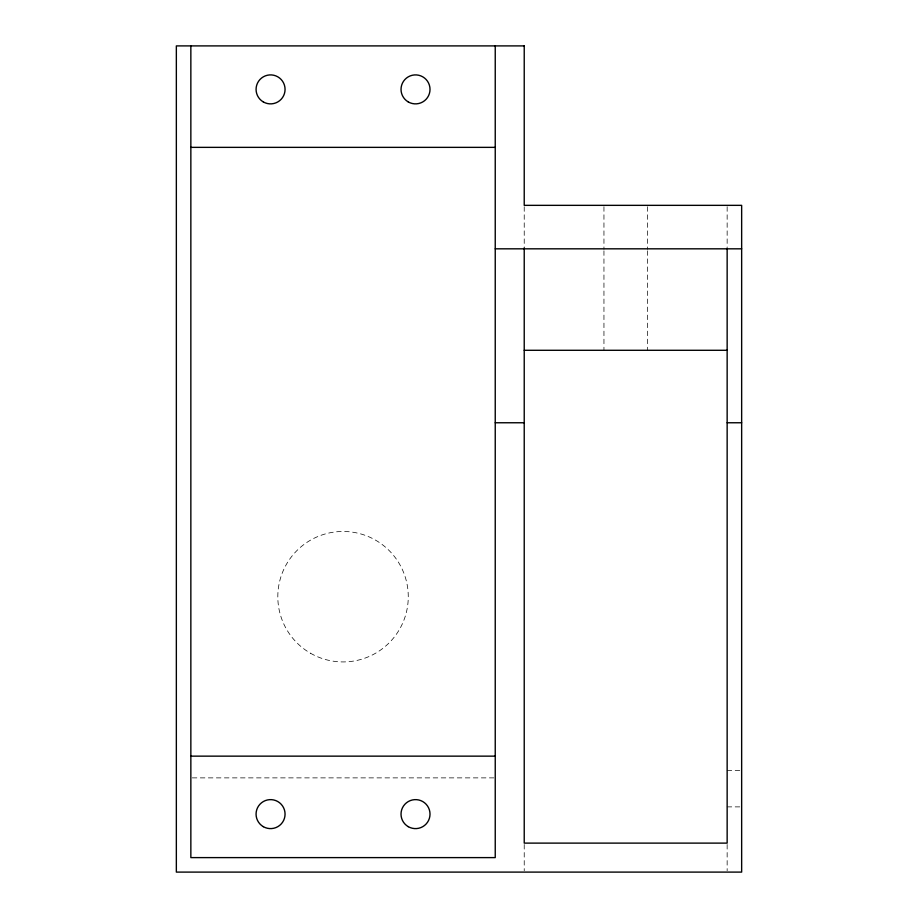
<?xml version="1.0" encoding="UTF-8"?>
<svg xmlns="http://www.w3.org/2000/svg" width="918" height="918" viewBox="0 0 918 918"><rect width="100%" height="100%" fill="white"/><g stroke="black" fill="none" stroke-linecap="round" stroke-linejoin="round"><path stroke-width="0.69" stroke-dasharray="4.59 3.44" d="M727.148 770.638L740.333 770.638M192.275 777.879L493.804 777.879M727.148 806.876L740.333 806.876M727.148 206.745L727.148 246.908M727.148 844.491L727.148 870.723M647.431 206.745L647.431 249.398M647.431 250.821L647.431 350.286M603.952 206.745L603.952 249.398M603.952 250.821L603.952 350.286M524.224 206.745L524.224 248.824M524.224 844.491L524.224 870.723M310.433 653.191A65.224 65.224 0 0 0 408.269 596.7A65.224 65.224 0 0 0 310.433 540.209A65.224 65.224 0 0 0 310.433 653.191"/><path stroke-width="1.38" d="M190.852 147.362L495.238 147.362M495.238 248.824L741.652 248.824M524.224 350.286L727.148 350.286M495.238 422.762L524.224 422.762M727.148 422.762L741.652 422.762M190.852 756.145L495.238 756.145M727.148 247.975L727.148 843.114L524.224 843.114L524.224 247.975M495.238 45.9L495.238 857.607L190.852 857.607L190.852 45.9M524.224 45.9L176.348 45.9L176.348 872.1L741.652 872.1L741.652 205.345L524.224 205.345L524.224 45.9M263.317 826.67A14.493 14.493 0 0 0 285.062 814.117A14.493 14.493 0 0 0 263.317 801.563A14.493 14.493 0 0 0 263.317 826.67M408.269 826.67A14.493 14.493 0 0 0 430.014 814.117A14.493 14.493 0 0 0 408.269 801.563A14.493 14.493 0 0 0 408.269 826.67M263.317 101.932A14.493 14.493 0 0 0 285.062 89.379A14.493 14.493 0 0 0 263.317 76.837A14.493 14.493 0 0 0 263.317 101.932M408.269 101.932A14.493 14.493 0 0 0 430.014 89.379A14.493 14.493 0 0 0 408.269 76.837A14.493 14.493 0 0 0 408.269 101.932"/></g></svg>
